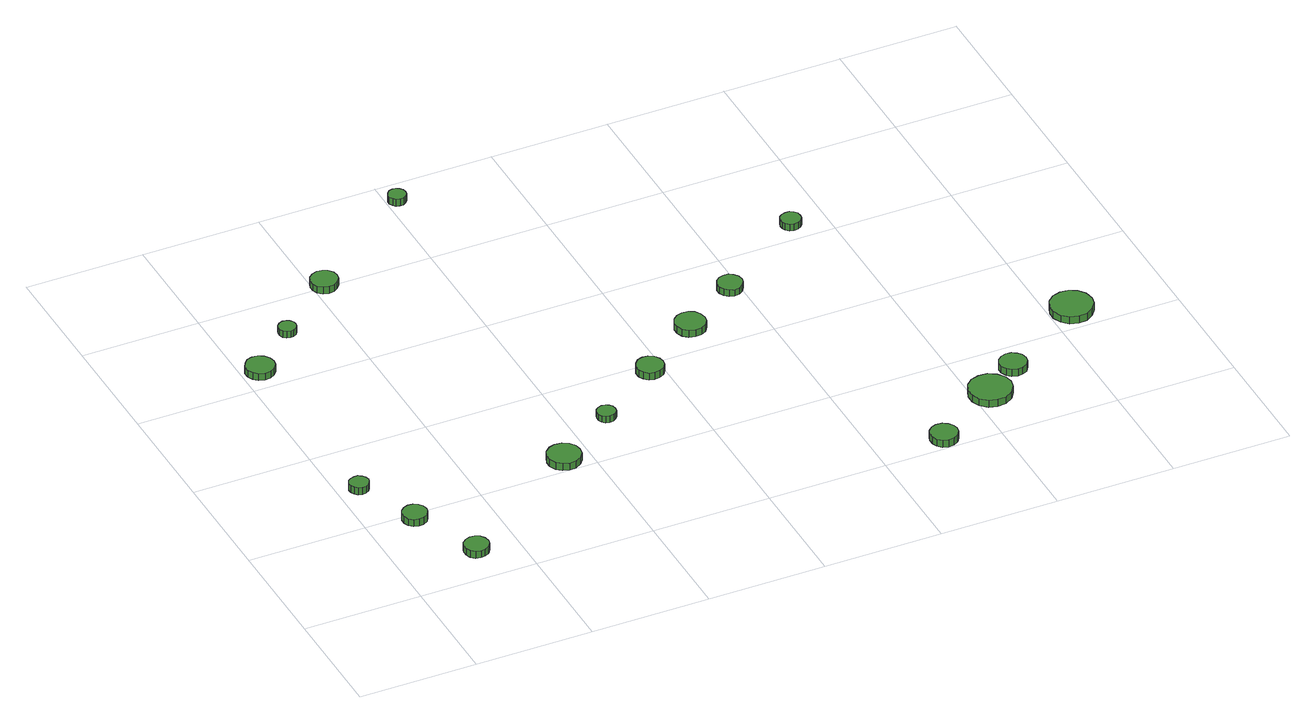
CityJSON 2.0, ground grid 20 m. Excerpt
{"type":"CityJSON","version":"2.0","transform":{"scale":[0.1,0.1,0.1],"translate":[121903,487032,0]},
"CityObjects":{
"tree1":{"type":"SolitaryVegetationObject","attributes":{"function":"something"},"geometry":[{"type":"MultiSurface","lod":"1","boundaries":[[[0,1,2,3,4,5,6,7,8,9,10,11,12,13,14]],[[15,16,17,18,19,20,21,22,23,24,25,26,27,28,29]],[[0,29,28,1]],[[1,28,27,2]],[[2,27,26,3]],[[3,26,25,4]],[[4,25,24,5]],[[5,24,23,6]],[[6,23,22,7]],[[7,22,21,8]],[[8,21,20,9]],[[9,20,19,10]],[[10,19,18,11]],[[11,18,17,12]],[[12,17,16,13]],[[13,16,15,14]],[[14,15,29,0]]]}]},
"tree2":{"type":"SolitaryVegetationObject","attributes":{"function":"something"},"geometry":[{"type":"MultiSurface","lod":"1","boundaries":[[[30,31,32,33,34,35,36,37,38,39,40,41,42,43,44]],[[45,46,47,48,49,50,51,52,53,54,55,56,57,58,59]],[[30,59,58,31]],[[31,58,57,32]],[[32,57,56,33]],[[33,56,55,34]],[[34,55,54,35]],[[35,54,53,36]],[[36,53,52,37]],[[37,52,51,38]],[[38,51,50,39]],[[39,50,49,40]],[[40,49,48,41]],[[41,48,47,42]],[[42,47,46,43]],[[43,46,45,44]],[[44,45,59,30]]]}]},
"tree3":{"type":"SolitaryVegetationObject","attributes":{"function":"something"},"geometry":[{"type":"MultiSurface","lod":"1","boundaries":[[[60,61,62,63,64,65,66,67,68,69,70,71,72,73,74]],[[75,76,77,78,79,80,81,82,83,84,85,86,87,88,89]],[[60,89,88,61]],[[61,88,87,62]],[[62,87,86,63]],[[63,86,85,64]],[[64,85,84,65]],[[65,84,83,66]],[[66,83,82,67]],[[67,82,81,68]],[[68,81,80,69]],[[69,80,79,70]],[[70,79,78,71]],[[71,78,77,72]],[[72,77,76,73]],[[73,76,75,74]],[[74,75,89,60]]]}]},
"tree4":{"type":"SolitaryVegetationObject","attributes":{"function":"something"},"geometry":[{"type":"MultiSurface","lod":"1","boundaries":[[[90,91,92,93,94,95,96,97,98,99,100,101,102,103,104]],[[105,106,107,108,109,110,111,112,113,114,115,116,117,118,119]],[[90,119,118,91]],[[91,118,117,92]],[[92,117,116,93]],[[93,116,115,94]],[[94,115,114,95]],[[95,114,113,96]],[[96,113,112,97]],[[97,112,111,98]],[[98,111,110,99]],[[99,110,109,100]],[[100,109,108,101]],[[101,108,107,102]],[[102,107,106,103]],[[103,106,105,104]],[[104,105,119,90]]]}]},
"tree5":{"type":"SolitaryVegetationObject","attributes":{"function":"something"},"geometry":[{"type":"MultiSurface","lod":"1","boundaries":[[[120,121,122,123,124,125,126,127,128,129,130,131,132,133,134]],[[135,136,137,138,139,140,141,142,143,144,145,146,147,148,149]],[[120,149,148,121]],[[121,148,147,122]],[[122,147,146,123]],[[123,146,145,124]],[[124,145,144,125]],[[125,144,143,126]],[[126,143,142,127]],[[127,142,141,128]],[[128,141,140,129]],[[129,140,139,130]],[[130,139,138,131]],[[131,138,137,132]],[[132,137,136,133]],[[133,136,135,134]],[[134,135,149,120]]]}]},
"tree6":{"type":"SolitaryVegetationObject","attributes":{"function":"something"},"geometry":[{"type":"MultiSurface","lod":"1","boundaries":[[[150,151,152,153,154,155,156,157,158,159,160,161,162,163,164]],[[165,166,167,168,169,170,171,172,173,174,175,176,177,178,179]],[[150,179,178,151]],[[151,178,177,152]],[[152,177,176,153]],[[153,176,175,154]],[[154,175,174,155]],[[155,174,173,156]],[[156,173,172,157]],[[157,172,171,158]],[[158,171,170,159]],[[159,170,169,160]],[[160,169,168,161]],[[161,168,167,162]],[[162,167,166,163]],[[163,166,165,164]],[[164,165,179,150]]]}]},
"tree7":{"type":"SolitaryVegetationObject","attributes":{"function":"something"},"geometry":[{"type":"MultiSurface","lod":"1","boundaries":[[[180,181,182,183,184,185,186,187,188,189,190,191,192,193,194]],[[195,196,197,198,199,200,201,202,203,204,205,206,207,208,209]],[[180,209,208,181]],[[181,208,207,182]],[[182,207,206,183]],[[183,206,205,184]],[[184,205,204,185]],[[185,204,203,186]],[[186,203,202,187]],[[187,202,201,188]],[[188,201,200,189]],[[189,200,199,190]],[[190,199,198,191]],[[191,198,197,192]],[[192,197,196,193]],[[193,196,195,194]],[[194,195,209,180]]]}]},
"tree8":{"type":"SolitaryVegetationObject","attributes":{"function":"something"},"geometry":[{"type":"MultiSurface","lod":"1","boundaries":[[[210,211,212,213,214,215,216,217,218,219,220,221,222,223,224]],[[225,226,227,228,229,230,231,232,233,234,235,236,237,238,239]],[[210,239,238,211]],[[211,238,237,212]],[[212,237,236,213]],[[213,236,235,214]],[[214,235,234,215]],[[215,234,233,216]],[[216,233,232,217]],[[217,232,231,218]],[[218,231,230,219]],[[219,230,229,220]],[[220,229,228,221]],[[221,228,227,222]],[[222,227,226,223]],[[223,226,225,224]],[[224,225,239,210]]]}]},
"tree9":{"type":"SolitaryVegetationObject","attributes":{"function":"something"},"geometry":[{"type":"MultiSurface","lod":"1","boundaries":[[[240,241,242,243,244,245,246,247,248,249,250,251,252,253,254]],[[255,256,257,258,259,260,261,262,263,264,265,266,267,268,269]],[[240,269,268,241]],[[241,268,267,242]],[[242,267,266,243]],[[243,266,265,244]],[[244,265,264,245]],[[245,264,263,246]],[[246,263,262,247]],[[247,262,261,248]],[[248,261,260,249]],[[249,260,259,250]],[[250,259,258,251]],[[251,258,257,252]],[[252,257,256,253]],[[253,256,255,254]],[[254,255,269,240]]]}]},
"tree10":{"type":"SolitaryVegetationObject","attributes":{"function":"something"},"geometry":[{"type":"MultiSurface","lod":"1","boundaries":[[[270,271,272,273,274,275,276,277,278,279,280,281,282,283,284]],[[285,286,287,288,289,290,291,292,293,294,295,296,297,298,299]],[[270,299,298,271]],[[271,298,297,272]],[[272,297,296,273]],[[273,296,295,274]],[[274,295,294,275]],[[275,294,293,276]],[[276,293,292,277]],[[277,292,291,278]],[[278,291,290,279]],[[279,290,289,280]],[[280,289,288,281]],[[281,288,287,282]],[[282,287,286,283]],[[283,286,285,284]],[[284,285,299,270]]]}]},
"tree11":{"type":"SolitaryVegetationObject","attributes":{"function":"something"},"geometry":[{"type":"MultiSurface","lod":"1","boundaries":[[[300,301,302,303,304,305,306,307,308,309,310,311,312,313,314]],[[315,316,317,318,319,320,321,322,323,324,325,326,327,328,329]],[[300,329,328,301]],[[301,328,327,302]],[[302,327,326,303]],[[303,326,325,304]],[[304,325,324,305]],[[305,324,323,306]],[[306,323,322,307]],[[307,322,321,308]],[[308,321,320,309]],[[309,320,319,310]],[[310,319,318,311]],[[311,318,317,312]],[[312,317,316,313]],[[313,316,315,314]],[[314,315,329,300]]]}]},
"tree12":{"type":"SolitaryVegetationObject","attributes":{"function":"something"},"geometry":[{"type":"MultiSurface","lod":"1","boundaries":[[[330,331,332,333,334,335,336,337,338,339,340,341,342,343,344]],[[345,346,347,348,349,350,351,352,353,354,355,356,357,358,359]],[[330,359,358,331]],[[331,358,357,332]],[[332,357,356,333]],[[333,356,355,334]],[[334,355,354,335]],[[335,354,353,336]],[[336,353,352,337]],[[337,352,351,338]],[[338,351,350,339]],[[339,350,349,340]],[[340,349,348,341]],[[341,348,347,342]],[[342,347,346,343]],[[343,346,345,344]],[[344,345,359,330]]]}]},
"tree13":{"type":"SolitaryVegetationObject","attributes":{"function":"something"},"geometry":[{"type":"MultiSurface","lod":"1","boundaries":[[[360,361,362,363,364,365,366,367,368,369,370,371,372,373,374]],[[375,376,377,378,379,380,381,382,383,384,385,386,387,388,389]],[[360,389,388,361]],[[361,388,387,362]],[[362,387,386,363]],[[363,386,385,364]],[[364,385,384,365]],[[365,384,383,366]],[[366,383,382,367]],[[367,382,381,368]],[[368,381,380,369]],[[369,380,379,370]],[[370,379,378,371]],[[371,378,377,372]],[[372,377,376,373]],[[373,376,375,374]],[[374,375,389,360]]]}]},
"tree14":{"type":"SolitaryVegetationObject","attributes":{"function":"something"},"geometry":[{"type":"MultiSurface","lod":"1","boundaries":[[[390,391,392,393,394,395,396,397,398,399,400,401,402,403,404]],[[405,406,407,408,409,410,411,412,413,414,415,416,417,418,419]],[[390,419,418,391]],[[391,418,417,392]],[[392,417,416,393]],[[393,416,415,394]],[[394,415,414,395]],[[395,414,413,396]],[[396,413,412,397]],[[397,412,411,398]],[[398,411,410,399]],[[399,410,409,400]],[[400,409,408,401]],[[401,408,407,402]],[[402,407,406,403]],[[403,406,405,404]],[[404,405,419,390]]]}]},
"tree15":{"type":"SolitaryVegetationObject","attributes":{"function":"something"},"geometry":[{"type":"MultiSurface","lod":"1","boundaries":[[[420,421,422,423,424,425,426,427,428,429,430,431,432,433,434]],[[435,436,437,438,439,440,441,442,443,444,445,446,447,448,449]],[[420,449,448,421]],[[421,448,447,422]],[[422,447,446,423]],[[423,446,445,424]],[[424,445,444,425]],[[425,444,443,426]],[[426,443,442,427]],[[427,442,441,428]],[[428,441,440,429]],[[429,440,439,430]],[[430,439,438,431]],[[431,438,437,432]],[[432,437,436,433]],[[433,436,435,434]],[[434,435,449,420]]]}]},
"tree16":{"type":"SolitaryVegetationObject","attributes":{"function":"something"},"geometry":[{"type":"MultiSurface","lod":"1","boundaries":[[[450,451,452,453,454,455,456,457,458,459,460,461,462,463,464]],[[465,466,467,468,469,470,471,472,473,474,475,476,477,478,479]],[[450,479,478,451]],[[451,478,477,452]],[[452,477,476,453]],[[453,476,475,454]],[[454,475,474,455]],[[455,474,473,456]],[[456,473,472,457]],[[457,472,471,458]],[[458,471,470,459]],[[459,470,469,460]],[[460,469,468,461]],[[461,468,467,462]],[[462,467,466,463]],[[463,466,465,464]],[[464,465,479,450]]]}]},
"tree17":{"type":"SolitaryVegetationObject","attributes":{"function":"something"},"geometry":[{"type":"MultiSurface","lod":"1","boundaries":[[[480,481,482,483,484,485,486,487,488,489,490,491,492,493,494]],[[495,496,497,498,499,500,501,502,503,504,505,506,507,508,509]],[[480,509,508,481]],[[481,508,507,482]],[[482,507,506,483]],[[483,506,505,484]],[[484,505,504,485]],[[485,504,503,486]],[[486,503,502,487]],[[487,502,501,488]],[[488,501,500,489]],[[489,500,499,490]],[[490,499,498,491]],[[491,498,497,492]],[[492,497,496,493]],[[493,496,495,494]],[[494,495,509,480]]]}]}
},
"vertices":[
[50,290,20],[48,297,20],[44,302,20],[38,306,20],[32,306,20],[25,304,20],[20,300,20],[17,293,20],[17,287,20],[20,281,20],[25,276,20],[32,274,20],[38,275,20],[44,278,20],[48,284,20],[48,284,7],[44,278,7],[38,275,7],[32,274,7],[25,276,7],[20,281,7],[17,287,7],[17,293,7],[20,300,7],[25,304,7],[32,306,7],[38,306,7],[44,302,7],[48,297,7],[50,290,7],
[100,186,16],[98,195,16],[93,202,16],[85,206,16],[77,207,16],[69,204,16],[62,198,16],[59,191,16],[59,182,16],[62,174,16],[69,168,16],[77,166,16],[85,167,16],[93,171,16],[98,178,16],[98,178,3],[93,171,3],[85,167,3],[77,166,3],[69,168,3],[62,174,3],[59,182,3],[59,191,3],[62,198,3],[69,204,3],[77,207,3],[85,206,3],[93,202,3],[98,195,3],[100,186,3],
[151,70,15],[149,79,15],[144,86,15],[136,90,15],[128,91,15],[120,88,15],[113,82,15],[110,75,15],[110,66,15],[113,58,15],[120,52,15],[128,50,15],[136,51,15],[144,55,15],[149,62,15],[149,62,2],[144,55,2],[136,51,2],[128,50,2],[120,52,2],[113,58,2],[110,66,2],[110,75,2],[113,82,2],[120,88,2],[128,91,2],[136,90,2],[144,86,2],[149,79,2],[151,70,2],
[55,642,15],[53,651,15],[47,660,15],[38,665,15],[28,666,15],[19,663,15],[12,656,15],[7,647,15],[7,637,15],[12,628,15],[19,621,15],[28,618,15],[38,619,15],[47,624,15],[53,632,15],[53,632,2],[47,624,2],[38,619,2],[28,618,2],[19,621,2],[12,628,2],[7,637,2],[7,647,2],[12,656,2],[19,663,2],[28,666,2],[38,665,2],[47,660,2],[53,651,2],[55,642,2],
[128,716,15],[127,722,15],[123,727,15],[118,730,15],[112,731,15],[106,729,15],[101,724,15],[99,719,15],[99,713,15],[101,707,15],[106,703,15],[112,701,15],[118,702,15],[123,705,15],[127,710,15],[127,710,3],[123,705,3],[118,702,3],[112,701,3],[106,703,3],[101,707,3],[99,713,3],[99,719,3],[101,724,3],[106,729,3],[112,731,3],[118,730,3],[123,727,3],[127,722,3],[128,716,3],
[382,225,17],[380,236,17],[373,245,17],[363,251,17],[351,252,17],[341,249,17],[332,241,17],[327,230,17],[327,219,17],[332,208,17],[341,201,17],[351,197,17],[363,198,17],[373,204,17],[380,213,17],[380,213,4],[373,204,4],[363,198,4],[351,197,4],[341,201,4],[332,208,4],[327,219,4],[327,230,4],[332,241,4],[341,249,4],[351,252,4],[363,251,4],[373,245,4],[380,236,4],[382,225,4],
[240,801,18],[238,810,18],[232,818,18],[224,822,18],[215,823,18],[206,820,18],[199,814,18],[195,805,18],[195,796,18],[199,787,18],[206,781,18],[215,778,18],[224,779,18],[232,784,18],[238,792,18],[238,792,5],[232,784,5],[224,779,5],[215,778,5],[206,781,5],[199,787,5],[195,796,5],[195,805,5],[199,814,5],[206,820,5],[215,823,5],[224,822,5],[232,818,5],[238,810,5],[240,801,5],
[479,301,15],[478,307,15],[474,312,15],[469,315,15],[462,316,15],[456,314,15],[451,310,15],[449,304,15],[449,297,15],[451,291,15],[456,287,15],[462,285,15],[469,286,15],[474,289,15],[478,294,15],[478,294,3],[474,289,3],[469,286,3],[462,285,3],[456,287,3],[451,291,3],[449,297,3],[449,304,3],[451,310,3],[456,314,3],[462,316,3],[469,315,3],[474,312,3],[478,307,3],[479,301,3],
[600,381,15],[598,390,15],[593,398,15],[584,403,15],[575,404,15],[566,401,15],[559,394,15],[555,386,15],[555,376,15],[559,368,15],[566,361,15],[575,359,15],[584,360,15],[593,364,15],[598,372,15],[598,372,2],[593,364,2],[584,360,2],[575,359,2],[566,361,2],[559,368,2],[555,376,2],[555,386,2],[559,394,2],[566,401,2],[575,404,2],[584,403,2],[593,398,2],[598,390,2],[600,381,2],
[431,955,17],[430,961,17],[426,966,17],[421,969,17],[415,970,17],[409,968,17],[405,964,17],[402,958,17],[402,952,17],[405,947,17],[409,942,17],[415,941,17],[421,941,17],[426,944,17],[430,949,17],[430,949,4],[426,944,4],[421,941,4],[415,941,4],[409,942,4],[405,947,4],[402,952,4],[402,958,4],[405,964,4],[409,968,4],[415,970,4],[421,969,4],[426,966,4],[430,961,4],[431,955,4],
[708,457,16],[706,467,16],[700,476,16],[691,481,16],[680,482,16],[670,479,16],[662,472,16],[658,462,16],[658,452,16],[662,442,16],[670,435,16],[680,432,16],[691,433,16],[700,438,16],[706,447,16],[706,447,3],[700,438,3],[691,433,3],[680,432,3],[670,435,3],[662,442,3],[658,452,3],[658,462,3],[662,472,3],[670,479,3],[680,482,3],[691,481,3],[700,476,3],[706,467,3],[708,457,3],
[936,25,14],[934,34,14],[928,42,14],[920,47,14],[910,48,14],[901,45,14],[894,38,14],[891,30,14],[891,20,14],[894,12,14],[901,5,14],[910,2,14],[920,3,14],[928,8,14],[934,16,14],[934,16,1],[928,8,1],[920,3,1],[910,2,1],[901,5,1],[894,12,1],[891,20,1],[891,30,1],[894,38,1],[901,45,1],[910,48,1],[920,47,1],[928,42,1],[934,34,1],[936,25,1],
[805,525,14],[803,534,14],[798,541,14],[791,546,14],[782,546,14],[774,544,14],[767,538,14],[763,530,14],[763,521,14],[767,513,14],[774,507,14],[782,504,14],[791,505,14],[798,510,14],[803,517,14],[803,517,2],[798,510,2],[791,505,2],[782,504,2],[774,507,2],[767,513,2],[763,521,2],[763,530,2],[767,538,2],[774,544,2],[782,546,2],[791,546,2],[798,541,2],[803,534,2],[805,525,2],
[1065,101,14],[1062,115,14],[1053,127,14],[1040,135,14],[1025,136,14],[1011,132,14],[1000,122,14],[994,108,14],[994,94,14],[1000,80,14],[1011,70,14],[1025,66,14],[1040,67,14],[1053,75,14],[1062,87,14],[1062,87,1],[1053,75,1],[1040,67,1],[1025,66,1],[1011,70,1],[1000,80,1],[994,94,1],[994,108,1],[1000,122,1],[1011,132,1],[1025,136,1],[1040,135,1],[1053,127,1],[1062,115,1],[1065,101,1],
[958,637,15],[957,644,15],[953,649,15],[947,653,15],[940,653,15],[933,651,15],[928,647,15],[925,640,15],[925,633,15],[928,627,15],[933,622,15],[940,620,15],[947,621,15],[953,624,15],[957,630,15],[957,630,2],[953,624,2],[947,621,2],[940,620,2],[933,622,2],[928,627,2],[925,633,2],[925,640,2],[928,647,2],[933,651,2],[940,653,2],[947,653,2],[953,649,2],[957,644,2],[958,637,2],
[1113,147,14],[1111,157,14],[1105,164,14],[1097,169,14],[1088,170,14],[1079,167,14],[1072,161,14],[1068,152,14],[1068,143,14],[1072,134,14],[1079,128,14],[1088,125,14],[1097,126,14],[1105,130,14],[1111,138,14],[1111,138,1],[1105,130,1],[1097,126,1],[1088,125,1],[1079,128,1],[1072,134,1],[1068,143,1],[1068,152,1],[1072,161,1],[1079,167,1],[1088,170,1],[1097,169,1],[1105,164,1],[1111,157,1],[1113,147,1],
[1272,243,16],[1269,258,16],[1260,270,16],[1247,277,16],[1233,278,16],[1219,274,16],[1208,264,16],[1202,250,16],[1202,236,16],[1208,222,16],[1219,212,16],[1233,208,16],[1247,209,16],[1260,217,16],[1269,229,16],[1269,229,3],[1260,217,3],[1247,209,3],[1233,208,3],[1219,212,3],[1208,222,3],[1202,236,3],[1202,250,3],[1208,264,3],[1219,274,3],[1233,278,3],[1247,277,3],[1260,270,3],[1269,258,3],[1272,243,3]
]}
